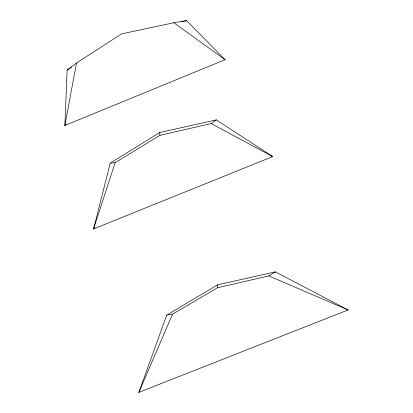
<?xml version="1.0" encoding="UTF-8"?>
<svg xmlns="http://www.w3.org/2000/svg" width="413" height="413" viewBox="0 0 413 413"><rect width="100%" height="100%" fill="white"/><g stroke="black" fill="none" stroke-linecap="round" stroke-linejoin="round"><path stroke-width="0.62" d="M67.138 70.06L64.887 125.48L225.075 59.704L186.557 20.65L173.842 22.73L121.489 33.912L76.493 63.024L67.138 70.06L71.48 67.267M76.493 63.024L64.887 125.48L65.337 124.334M110.271 163.094L93.57 228.947L272.699 156.568L216.355 119.868L159.728 132.516L110.271 163.094L115.134 162.65L159.929 135.366L211.136 123.544L216.355 119.868M115.134 162.65L93.57 228.947L94.489 227.315M166.713 315.083L138.866 392.35L348.113 309.957L275.414 271.873L217.584 284.82L166.713 315.083L172.505 314.195L217.589 287.711L268.811 275.915L275.414 271.873M172.505 314.195L138.866 392.35L139.542 391.333M181.534 21.734L186.557 20.65M346.915 309.667L348.113 309.957L268.811 275.915M271.511 156.197L272.699 156.568L211.136 123.544M223.975 59.183L225.075 59.704L173.842 22.73M159.728 132.516L159.929 135.366M217.584 284.82L217.589 287.711"/></g></svg>
